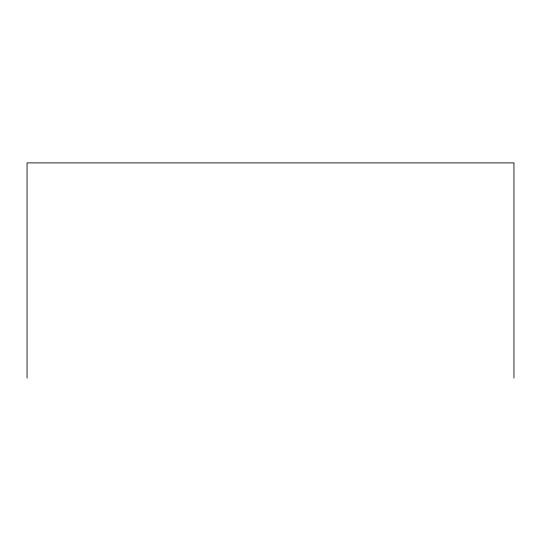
<?xml version="1.0" encoding="UTF-8"?>
<svg xmlns="http://www.w3.org/2000/svg" width="541" height="541" viewBox="0 0 541 541"><rect width="100%" height="100%" fill="white"/><g stroke="black" fill="none" stroke-linecap="round" stroke-linejoin="round"><path stroke-width="0.81" d="M513.95 378.105L513.95 162.895L27.05 162.895L27.05 378.105"/></g></svg>
